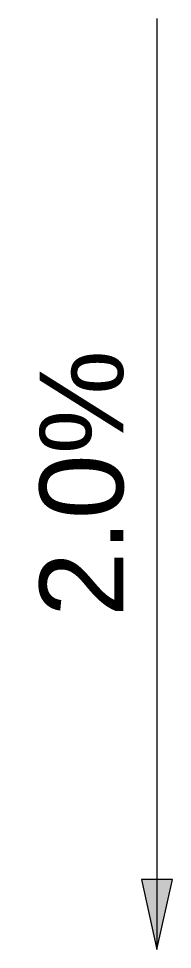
# Model space of a CAD drawing. Header units: metres. Extents: x -35.6 to 33, y -21.5 to 5.9.
# Drawn here: x -10.795 to -10.629, y -10.263 to -9.263 of the extents above; entities that cross this region are included whole.
import ezdxf

# ---------------------------------------------------------------- set-up
doc = ezdxf.new("R2010")
doc.units = ezdxf.units.M
doc.layers.add('G-____-____-DIMS', color=7, linetype='Continuous', lineweight=5)
doc.styles.add('Arial_3', font='arial.ttf', dxfattribs={"height": 0.09})

msp = doc.modelspace()

# ---------------------------------------------------------------- hatches: boundary and pattern name
at = {"layer": 'G-____-____-DIMS'}
msp.add_hatch(color=256, dxfattribs=at).paths.add_polyline_path([(-10.64602, -10.26329), (-10.6294, -10.18829), (-10.66265, -10.18829)])

# ---------------------------------------------------------------- linework, layer by layer
for p, q in [((-10.64602, -9.26329), (-10.64602, -10.26329)), ((-10.6294, -10.18829), (-10.66265, -10.18829)), ((-10.66265, -10.18829), (-10.64602, -10.26329)), ((-10.64602, -10.26329), (-10.6294, -10.18829))]:
    msp.add_line(p, q, dxfattribs=at)

# ---------------------------------------------------------------- texts
at = {"layer": 'G-____-____-DIMS', "insert": (-10.7721, -9.90607), "char_height": 0.09, "width": 0.3426659, "attachment_point": 1, "rotation": 90, "line_spacing_factor": 0.941778, "style": 'Arial_3', "bg_fill": 3, "box_fill_scale": 1.25, "bg_fill_color": 256, "bg_fill_true_color": 13158600, "bg_fill_transparency": 0}
msp.add_mtext('2.0%', dxfattribs=at)

doc.saveas('drawing.dxf')
